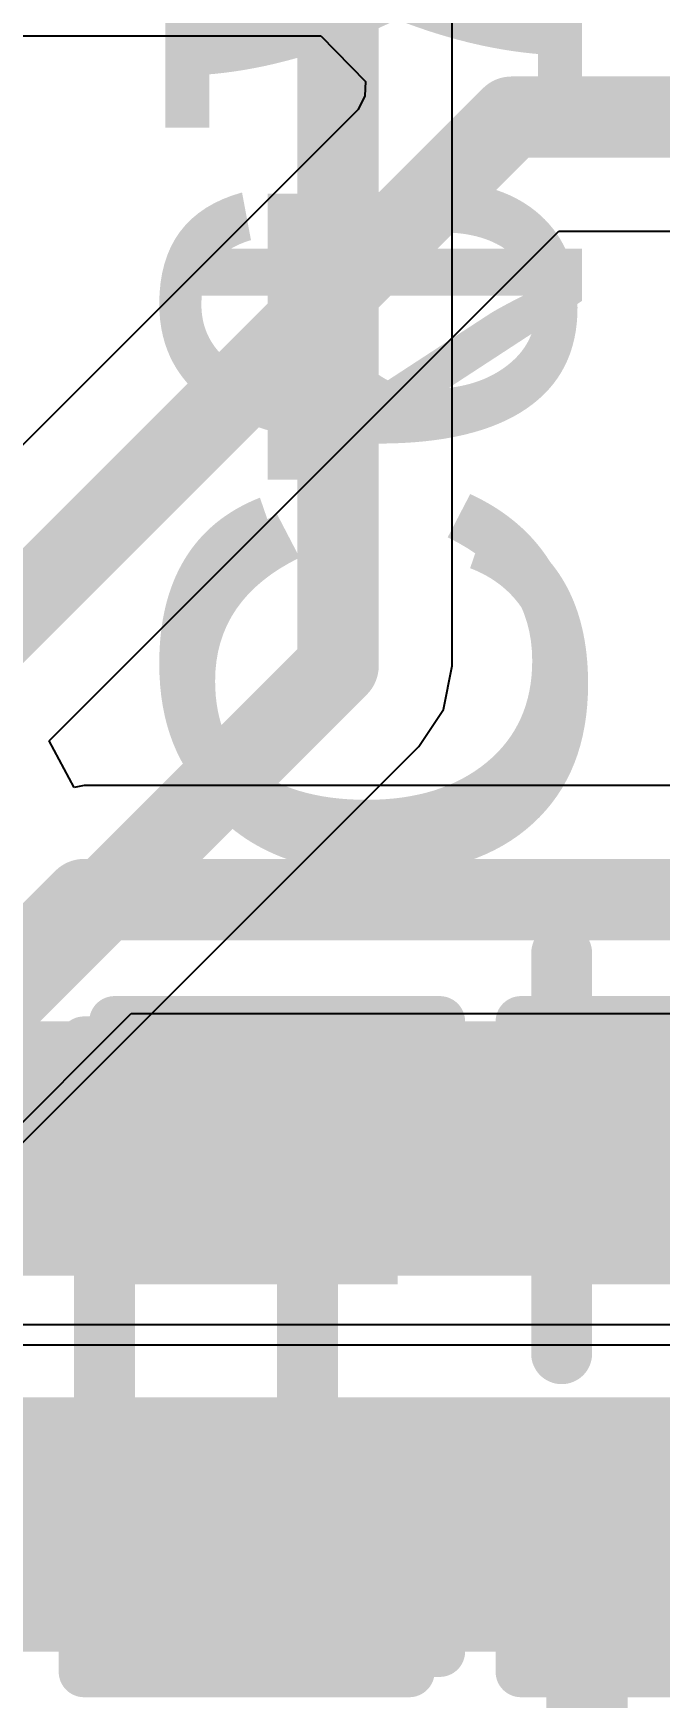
# Model space of a CAD drawing. Header units: inches. Extents: x -0.1 to 17.9, y -0.8 to 4.8.
# Drawn here: x 2.283 to 2.3447, y 3.0515 to 3.2152 of the extents above; entities that cross this region are included whole.
import ezdxf

# ---------------------------------------------------------------- set-up
doc = ezdxf.new("R2010")
doc.units = ezdxf.units.IN
doc.header["$MEASUREMENT"] = 0
for name, color, linetype in [('Bottom Layer 1', 5, 'Continuous'), ('Bottom Overlay', 54, 'Continuous'), ('Bottom Paste', 16, 'Continuous'), ('Bottom Solder', 6, 'Continuous'), ('GND+Signal', 16, 'Continuous'), ('Pad Holes', 156, 'Continuous'), ('PWR+Signal', 76, 'Continuous'), ('Top 3D Body', 56, 'Continuous'), ('Top Layer 1', 1, 'Continuous'), ('Top Overlay', 2, 'Continuous'), ('Top Paste', 8, 'Continuous'), ('Top Solder', 216, 'Continuous')]:
    doc.layers.add(name, color=color, linetype=linetype)
doc.styles.add('Arial', font='', dxfattribs={"height": 0.2})
doc.styles.get('Arial').set_extended_font_data('Arial')

# ---------------------------------------------------------------- blocks, each defined once
blk = doc.blocks.new('C___0402_B_12')
at = {"layer": 'Bottom Layer 1'}
for points in [[(-0.009500000000000001, 0.0124991), (-0.009499999999999998, -0.0125009), (-0.0275, -0.0125009), (-0.0275, 0.0124991)], [(0.0275, 0.0124991), (0.0275, -0.0125009), (0.009500000000000001, -0.0125009), (0.009499999999999998, 0.0124991)]]:
    blk.add_hatch(color=5, dxfattribs=at).paths.add_polyline_path(points)
at = {"layer": 'Bottom Paste'}
for points in [[(-0.009500000000000001, 0.0124991), (-0.009499999999999998, -0.0125009), (-0.0275, -0.0125009), (-0.0275, 0.0124991)], [(0.0275, 0.0124991), (0.0275, -0.0125009), (0.009500000000000001, -0.0125009), (0.009499999999999998, 0.0124991)]]:
    blk.add_hatch(color=16, dxfattribs=at).paths.add_polyline_path(points)
at = {"layer": 'Bottom Solder'}
for points in [[(-0.007137800000000001, 0.0148613), (-0.007137799999999999, -0.0148631), (-0.0298622, -0.0148631), (-0.0298622, 0.0148613)], [(0.0298622, 0.0148613), (0.0298622, -0.0148631), (0.007137800000000001, -0.0148631), (0.007137799999999999, 0.0148613)]]:
    blk.add_hatch(color=6, dxfattribs=at).paths.add_polyline_path(points)
at = {"layer": 'Bottom Overlay'}
for points in [[(-0.031, 0.0159991, 0.005, 0.005, 0), (-0.031, -0.0160009, 0.005, 0.005, 0)], [(-0.031, 0.0159991, 0.005, 0.005, 0), (-0.011, 0.0159991, 0.005, 0.005, 0)], [(0.011, 0.0159991, 0.005, 0.005, 0), (0.031, 0.0159991, 0.005, 0.005, 0)], [(0.031, 0.0159991, 0.005, 0.005, 0), (0.031, -0.0160009, 0.005, 0.005, 0)], [(-0.031, -0.0160009, 0.005, 0.005, 0), (-0.011, -0.0160009, 0.005, 0.005, 0)], [(0.011, -0.0160009, 0.005, 0.005, 0), (0.031, -0.0160009, 0.005, 0.005, 0)]]:
    blk.add_lwpolyline(points, format="xyseb", dxfattribs=at)
for points in [[(-0.03225, 0.0159991, 0.0025, 0.0025, 1), (-0.02975, 0.0159991, 0.0025, 0.0025, 1)], [(-0.03225, 0.0159991, 0.0025, 0.0025, 1), (-0.02975, 0.0159991, 0.0025, 0.0025, 1)], [(-0.01225, 0.0159991, 0.0025, 0.0025, 1), (-0.00975, 0.0159991, 0.0025, 0.0025, 1)], [(0.00975, 0.0159991, 0.0025, 0.0025, 1), (0.01225, 0.0159991, 0.0025, 0.0025, 1)], [(0.02975, 0.0159991, 0.0025, 0.0025, 1), (0.03225, 0.0159991, 0.0025, 0.0025, 1)], [(0.02975, 0.0159991, 0.0025, 0.0025, 1), (0.03225, 0.0159991, 0.0025, 0.0025, 1)], [(-0.03225, -0.0160009, 0.0025, 0.0025, 1), (-0.02975, -0.0160009, 0.0025, 0.0025, 1)], [(-0.03225, -0.0160009, 0.0025, 0.0025, 1), (-0.02975, -0.0160009, 0.0025, 0.0025, 1)], [(-0.01225, -0.0160009, 0.0025, 0.0025, 1), (-0.00975, -0.0160009, 0.0025, 0.0025, 1)], [(0.00975, -0.0160009, 0.0025, 0.0025, 1), (0.01225, -0.0160009, 0.0025, 0.0025, 1)], [(0.02975, -0.0160009, 0.0025, 0.0025, 1), (0.03225, -0.0160009, 0.0025, 0.0025, 1)], [(0.02975, -0.0160009, 0.0025, 0.0025, 1), (0.03225, -0.0160009, 0.0025, 0.0025, 1)]]:
    blk.add_lwpolyline(points, format="xyseb", close=True, dxfattribs=at)
blk = doc.blocks.new('C___0402_B_13')
at = {"layer": 'Bottom Layer 1'}
for points in [[(-0.009500000000000001, 0.0124991), (-0.009499999999999998, -0.0125009), (-0.0275, -0.0125009), (-0.0275, 0.0124991)], [(0.0275, 0.0124991), (0.0275, -0.0125009), (0.009500000000000001, -0.0125009), (0.009499999999999998, 0.0124991)]]:
    blk.add_hatch(color=5, dxfattribs=at).paths.add_polyline_path(points)
at = {"layer": 'Bottom Paste'}
for points in [[(-0.009500000000000001, 0.0124991), (-0.009499999999999998, -0.0125009), (-0.0275, -0.0125009), (-0.0275, 0.0124991)], [(0.0275, 0.0124991), (0.0275, -0.0125009), (0.009500000000000001, -0.0125009), (0.009499999999999998, 0.0124991)]]:
    blk.add_hatch(color=16, dxfattribs=at).paths.add_polyline_path(points)
at = {"layer": 'Bottom Solder'}
for points in [[(-0.007137800000000001, 0.0148613), (-0.007137799999999999, -0.0148631), (-0.0298622, -0.0148631), (-0.0298622, 0.0148613)], [(0.0298622, 0.0148613), (0.0298622, -0.0148631), (0.007137800000000001, -0.0148631), (0.007137799999999999, 0.0148613)]]:
    blk.add_hatch(color=6, dxfattribs=at).paths.add_polyline_path(points)
at = {"layer": 'Bottom Overlay'}
for points in [[(-0.031, 0.0159991, 0.005, 0.005, 0), (-0.031, -0.0160009, 0.005, 0.005, 0)], [(-0.031, 0.0159991, 0.005, 0.005, 0), (-0.011, 0.0159991, 0.005, 0.005, 0)], [(0.011, 0.0159991, 0.005, 0.005, 0), (0.031, 0.0159991, 0.005, 0.005, 0)], [(0.031, 0.0159991, 0.005, 0.005, 0), (0.031, -0.0160009, 0.005, 0.005, 0)], [(-0.031, -0.0160009, 0.005, 0.005, 0), (-0.011, -0.0160009, 0.005, 0.005, 0)], [(0.011, -0.0160009, 0.005, 0.005, 0), (0.031, -0.0160009, 0.005, 0.005, 0)]]:
    blk.add_lwpolyline(points, format="xyseb", dxfattribs=at)
for points in [[(-0.03225, 0.0159991, 0.0025, 0.0025, 1), (-0.02975, 0.0159991, 0.0025, 0.0025, 1)], [(-0.03225, 0.0159991, 0.0025, 0.0025, 1), (-0.02975, 0.0159991, 0.0025, 0.0025, 1)], [(-0.01225, 0.0159991, 0.0025, 0.0025, 1), (-0.00975, 0.0159991, 0.0025, 0.0025, 1)], [(0.00975, 0.0159991, 0.0025, 0.0025, 1), (0.01225, 0.0159991, 0.0025, 0.0025, 1)], [(0.02975, 0.0159991, 0.0025, 0.0025, 1), (0.03225, 0.0159991, 0.0025, 0.0025, 1)], [(0.02975, 0.0159991, 0.0025, 0.0025, 1), (0.03225, 0.0159991, 0.0025, 0.0025, 1)], [(-0.03225, -0.0160009, 0.0025, 0.0025, 1), (-0.02975, -0.0160009, 0.0025, 0.0025, 1)], [(-0.03225, -0.0160009, 0.0025, 0.0025, 1), (-0.02975, -0.0160009, 0.0025, 0.0025, 1)], [(-0.01225, -0.0160009, 0.0025, 0.0025, 1), (-0.00975, -0.0160009, 0.0025, 0.0025, 1)], [(0.00975, -0.0160009, 0.0025, 0.0025, 1), (0.01225, -0.0160009, 0.0025, 0.0025, 1)], [(0.02975, -0.0160009, 0.0025, 0.0025, 1), (0.03225, -0.0160009, 0.0025, 0.0025, 1)], [(0.02975, -0.0160009, 0.0025, 0.0025, 1), (0.03225, -0.0160009, 0.0025, 0.0025, 1)]]:
    blk.add_lwpolyline(points, format="xyseb", close=True, dxfattribs=at)
blk = doc.blocks.new('C___0402_32')
at = {"layer": 'Top Layer 1'}
for points in [[(-0.0275001, -0.0125005), (-0.0275001, 0.0124995), (-0.0095001, 0.0124995), (-0.009500100000000001, -0.0125005)], [(0.009499899999999999, -0.0125005), (0.009499900000000002, 0.0124995), (0.0274999, 0.0124995), (0.0274999, -0.0125005)]]:
    blk.add_hatch(color=1, dxfattribs=at).paths.add_polyline_path(points)
at = {"layer": 'Top Paste'}
for points in [[(-0.0275001, -0.0125005), (-0.0275001, 0.0124995), (-0.0095001, 0.0124995), (-0.009500100000000001, -0.0125005)], [(0.009499899999999999, -0.0125005), (0.009499900000000002, 0.0124995), (0.0274999, 0.0124995), (0.0274999, -0.0125005)]]:
    blk.add_hatch(color=8, dxfattribs=at).paths.add_polyline_path(points)
at = {"layer": 'Top Solder'}
for points in [[(-0.0298623, -0.0148627), (-0.0298623, 0.0148617), (-0.007137899999999998, 0.0148617), (-0.007137900000000002, -0.0148627)], [(0.007137699999999999, -0.0148627), (0.007137700000000001, 0.0148617), (0.0298621, 0.0148617), (0.0298621, -0.0148627)]]:
    blk.add_hatch(color=216, dxfattribs=at).paths.add_polyline_path(points)
at = {"layer": 'Top Overlay'}
for points in [[(-0.0310001, 0.0159995, 0.005, 0.005, 0), (-0.0310001, -0.0160005, 0.005, 0.005, 0)], [(-0.0310001, 0.0159995, 0.005, 0.005, 0), (-0.0110001, 0.0159995, 0.005, 0.005, 0)], [(0.0109999, 0.0159995, 0.005, 0.005, 0), (0.0309999, 0.0159995, 0.005, 0.005, 0)], [(0.0309999, 0.0159995, 0.005, 0.005, 0), (0.0309999, -0.0160005, 0.005, 0.005, 0)], [(-0.0310001, -0.0160005, 0.005, 0.005, 0), (-0.0110001, -0.0160005, 0.005, 0.005, 0)], [(0.0109999, -0.0160005, 0.005, 0.005, 0), (0.0309999, -0.0160005, 0.005, 0.005, 0)]]:
    blk.add_lwpolyline(points, format="xyseb", dxfattribs=at)
for points in [[(-0.0322501, 0.0159995, 0.0025, 0.0025, 1), (-0.0297501, 0.0159995, 0.0025, 0.0025, 1)], [(-0.0322501, 0.0159995, 0.0025, 0.0025, 1), (-0.0297501, 0.0159995, 0.0025, 0.0025, 1)], [(-0.0122501, 0.0159995, 0.0025, 0.0025, 1), (-0.0097501, 0.0159995, 0.0025, 0.0025, 1)], [(0.0097499, 0.0159995, 0.0025, 0.0025, 1), (0.0122499, 0.0159995, 0.0025, 0.0025, 1)], [(0.0297499, 0.0159995, 0.0025, 0.0025, 1), (0.0322499, 0.0159995, 0.0025, 0.0025, 1)], [(0.0297499, 0.0159995, 0.0025, 0.0025, 1), (0.0322499, 0.0159995, 0.0025, 0.0025, 1)], [(-0.0322501, -0.0160005, 0.0025, 0.0025, 1), (-0.0297501, -0.0160005, 0.0025, 0.0025, 1)], [(-0.0322501, -0.0160005, 0.0025, 0.0025, 1), (-0.0297501, -0.0160005, 0.0025, 0.0025, 1)], [(-0.0122501, -0.0160005, 0.0025, 0.0025, 1), (-0.0097501, -0.0160005, 0.0025, 0.0025, 1)], [(0.0097499, -0.0160005, 0.0025, 0.0025, 1), (0.0122499, -0.0160005, 0.0025, 0.0025, 1)], [(0.0297499, -0.0160005, 0.0025, 0.0025, 1), (0.0322499, -0.0160005, 0.0025, 0.0025, 1)], [(0.0297499, -0.0160005, 0.0025, 0.0025, 1), (0.0322499, -0.0160005, 0.0025, 0.0025, 1)]]:
    blk.add_lwpolyline(points, format="xyseb", close=True, dxfattribs=at)
blk = doc.blocks.new('C___0402_33')
at = {"layer": 'Top Layer 1'}
for points in [[(-0.0275, -0.012501), (-0.0275, 0.012499), (-0.009499999999999998, 0.012499), (-0.009500000000000001, -0.012501)], [(0.009499999999999998, -0.012501), (0.009500000000000001, 0.012499), (0.0275, 0.012499), (0.0275, -0.012501)]]:
    blk.add_hatch(color=1, dxfattribs=at).paths.add_polyline_path(points)
at = {"layer": 'Top Paste'}
for points in [[(-0.0275, -0.012501), (-0.0275, 0.012499), (-0.009499999999999998, 0.012499), (-0.009500000000000001, -0.012501)], [(0.009499999999999998, -0.012501), (0.009500000000000001, 0.012499), (0.0275, 0.012499), (0.0275, -0.012501)]]:
    blk.add_hatch(color=8, dxfattribs=at).paths.add_polyline_path(points)
at = {"layer": 'Top Solder'}
for points in [[(-0.0298622, -0.0148632), (-0.0298622, 0.0148612), (-0.007137799999999999, 0.0148612), (-0.007137800000000001, -0.0148632)], [(0.007137799999999999, -0.0148632), (0.007137800000000001, 0.0148612), (0.0298622, 0.0148612), (0.0298622, -0.0148632)]]:
    blk.add_hatch(color=216, dxfattribs=at).paths.add_polyline_path(points)
at = {"layer": 'Top Overlay'}
for points in [[(-0.031, 0.015999, 0.005, 0.005, 0), (-0.011, 0.015999, 0.005, 0.005, 0)], [(-0.031, 0.015999, 0.005, 0.005, 0), (-0.031, -0.016001, 0.005, 0.005, 0)], [(0.011, 0.015999, 0.005, 0.005, 0), (0.031, 0.015999, 0.005, 0.005, 0)], [(0.031, 0.015999, 0.005, 0.005, 0), (0.031, -0.016001, 0.005, 0.005, 0)], [(-0.031, -0.016001, 0.005, 0.005, 0), (-0.011, -0.016001, 0.005, 0.005, 0)], [(0.011, -0.016001, 0.005, 0.005, 0), (0.031, -0.016001, 0.005, 0.005, 0)]]:
    blk.add_lwpolyline(points, format="xyseb", dxfattribs=at)
for points in [[(-0.03225, 0.015999, 0.0025, 0.0025, 1), (-0.02975, 0.015999, 0.0025, 0.0025, 1)], [(-0.03225, 0.015999, 0.0025, 0.0025, 1), (-0.02975, 0.015999, 0.0025, 0.0025, 1)], [(-0.01225, 0.015999, 0.0025, 0.0025, 1), (-0.00975, 0.015999, 0.0025, 0.0025, 1)], [(0.00975, 0.015999, 0.0025, 0.0025, 1), (0.01225, 0.015999, 0.0025, 0.0025, 1)], [(0.02975, 0.015999, 0.0025, 0.0025, 1), (0.03225, 0.015999, 0.0025, 0.0025, 1)], [(0.02975, 0.015999, 0.0025, 0.0025, 1), (0.03225, 0.015999, 0.0025, 0.0025, 1)], [(-0.03225, -0.016001, 0.0025, 0.0025, 1), (-0.02975, -0.016001, 0.0025, 0.0025, 1)], [(-0.03225, -0.016001, 0.0025, 0.0025, 1), (-0.02975, -0.016001, 0.0025, 0.0025, 1)], [(-0.01225, -0.016001, 0.0025, 0.0025, 1), (-0.00975, -0.016001, 0.0025, 0.0025, 1)], [(0.00975, -0.016001, 0.0025, 0.0025, 1), (0.01225, -0.016001, 0.0025, 0.0025, 1)], [(0.02975, -0.016001, 0.0025, 0.0025, 1), (0.03225, -0.016001, 0.0025, 0.0025, 1)], [(0.02975, -0.016001, 0.0025, 0.0025, 1), (0.03225, -0.016001, 0.0025, 0.0025, 1)]]:
    blk.add_lwpolyline(points, format="xyseb", close=True, dxfattribs=at)

msp = doc.modelspace()

# ---------------------------------------------------------------- hatches: boundary and pattern name
at = {"layer": 'Bottom Layer 1'}
for points in [[(2.3630009, 3.118), (2.1820009, 3.118), (2.1820009, 3.095), (2.3630009, 3.095)], [(2.3630009, 3.081), (2.1820009, 3.081), (2.1820009, 3.058), (2.3630009, 3.058)]]:
    msp.add_hatch(color=5, dxfattribs=at).paths.add_polyline_path(points)
at = {"layer": 'Pad Holes'}
h = msp.add_hatch(color=7, dxfattribs=at)
edge = h.paths.add_edge_path()
edge.add_arc((2.335, 3.12469), 0.0015, 0, 360)
h = msp.add_hatch(color=7, dxfattribs=at)
edge = h.paths.add_edge_path()
edge.add_arc((2.29, 3.10469), 0.0015, 0, 360)
h = msp.add_hatch(color=7, dxfattribs=at)
edge = h.paths.add_edge_path()
edge.add_arc((2.31, 3.10469), 0.0015, 0, 360)
h = msp.add_hatch(color=7, dxfattribs=at)
edge = h.paths.add_edge_path()
edge.add_arc((2.335, 3.08531), 0.0015, 0, 360)
h = msp.add_hatch(color=7, dxfattribs=at)
edge = h.paths.add_edge_path()
edge.add_arc((2.29, 3.06531), 0.0015, 0, 360)
h = msp.add_hatch(color=7, dxfattribs=at)
edge = h.paths.add_edge_path()
edge.add_arc((2.31, 3.06531), 0.0015, 0, 360)
at = {"layer": 'Top 3D Body'}
h = msp.add_hatch(color=56, dxfattribs=at)
edge = h.paths.add_edge_path()
edge.add_arc((2.335, 3.12469), 0.0015, 0, 360)
h = msp.add_hatch(color=56, dxfattribs=at)
edge = h.paths.add_edge_path()
edge.add_arc((2.29, 3.10469), 0.0015, 0, 360)
h = msp.add_hatch(color=56, dxfattribs=at)
edge = h.paths.add_edge_path()
edge.add_arc((2.31, 3.10469), 0.0015, 0, 360)
h = msp.add_hatch(color=56, dxfattribs=at)
edge = h.paths.add_edge_path()
edge.add_arc((2.335, 3.08531), 0.0015, 0, 360)
h = msp.add_hatch(color=56, dxfattribs=at)
edge = h.paths.add_edge_path()
edge.add_arc((2.29, 3.06531), 0.0015, 0, 360)
h = msp.add_hatch(color=56, dxfattribs=at)
edge = h.paths.add_edge_path()
edge.add_arc((2.31, 3.06531), 0.0015, 0, 360)
at = {"layer": 'Top Layer 1'}
for points in [[(2.2450003, 3.093), (2.4049999, 3.093), (2.4049999, 3.116), (2.2450003, 3.116)], [(2.2450003, 3.056), (2.4049999, 3.056), (2.4049999, 3.079), (2.2450003, 3.079)]]:
    msp.add_hatch(color=1, dxfattribs=at).paths.add_polyline_path(points)

# ---------------------------------------------------------------- linework, layer by layer
at = {"layer": 'Bottom Layer 1'}
msp.add_line((2.3630009, 3.0881371), (2.1820009, 3.0881371), dxfattribs=at)
at = {"layer": 'GND+Signal'}
for p, q in [((2.3242155, 3.1530005), (2.3242155, 3.255)), ((2.3233618, 3.148708), (2.3242156, 3.153)), ((2.3242156, 3.153), (2.3242155, 3.1530005)), ((2.3209306, 3.1450694), (2.3233618, 3.148708)), ((2.2094282, 3.033567), (2.3209306, 3.1450694))]:
    msp.add_line(p, q, dxfattribs=at)
for points in [[(2.313, 3.153, 0.008, 0.008, 0), (2.313, 3.283, 0.008, 0.008, 0)], [(2.085, 2.925, 0.008, 0.008, 0), (2.313, 3.153, 0.008, 0.008, 0)]]:
    msp.add_lwpolyline(points, format="xyseb", dxfattribs=at)
msp.add_lwpolyline([(2.311, 3.153, 0.004, 0.004, 1), (2.315, 3.153, 0.004, 0.004, 1)], format="xyseb", close=True, dxfattribs=at)
msp.add_lwpolyline([(2.311, 3.153, 0.004, 0.004, 1), (2.315, 3.153, 0.004, 0.004, 1)], format="xyseb", close=True, dxfattribs=at)
at = {"layer": 'PWR+Signal'}
for p, q in [((1.7437028, 3.215), (2.3112861, 3.215)), ((2.3112861, 3.215), (2.3156894, 3.2105188)), ((2.3156894, 3.2105188), (2.3156415, 3.2091056)), ((2.3156415, 3.2091056), (2.3149577, 3.2077467)), ((2.3149577, 3.2077467), (2.1236041, 3.0163932)), ((2.2845631, 3.1456299), (2.3347177, 3.1957845)), ((2.3347177, 3.1957845), (2.4058702, 3.1957845)), ((2.2870261, 3.1410218), (2.2845631, 3.1456299)), ((2.288, 3.1412155), (2.2870261, 3.1410218)), ((2.4058702, 3.1412155), (2.288, 3.1412155)), ((2.1637353, 2.9898741), (2.2926456, 3.1187845)), ((2.2926456, 3.1187845), (2.4058702, 3.1187845))]:
    msp.add_line(p, q, dxfattribs=at)
for points in [[(2.1175198, 2.9944477, 0.008, 0.008, 0), (2.3300721, 3.207, 0.008, 0.008, 0)], [(2.3300721, 3.207, 0.008, 0.008, 0), (2.421, 3.207, 0.008, 0.008, 0)], [(2.1525198, 2.9945198, 0.008, 0.008, 0), (2.288, 3.13, 0.008, 0.008, 0)], [(2.288, 3.13, 0.008, 0.008, 0), (2.421, 3.13, 0.008, 0.008, 0)]]:
    msp.add_lwpolyline(points, format="xyseb", dxfattribs=at)
for points in [[(2.3280721, 3.207, 0.004, 0.004, 1), (2.3320721, 3.207, 0.004, 0.004, 1)], [(2.3280721, 3.207, 0.004, 0.004, 1), (2.3320721, 3.207, 0.004, 0.004, 1)], [(2.286, 3.13, 0.004, 0.004, 1), (2.29, 3.13, 0.004, 0.004, 1)], [(2.286, 3.13, 0.004, 0.004, 1), (2.29, 3.13, 0.004, 0.004, 1)]]:
    msp.add_lwpolyline(points, format="xyseb", close=True, dxfattribs=at)
at = {"layer": 'Top 3D Body'}
for points in [[(2.335, 3.08531, 0.006, 0.006, 0), (2.335, 3.12469, 0.006, 0.006, 0)], [(2.29, 3.06531, 0.006, 0.006, 0), (2.29, 3.10469, 0.006, 0.006, 0)], [(2.31, 3.06531, 0.006, 0.006, 0), (2.31, 3.10469, 0.006, 0.006, 0)]]:
    msp.add_lwpolyline(points, format="xyseb", dxfattribs=at)
for points in [[(2.3335, 3.12469, 0.003, 0.003, 1), (2.3365, 3.12469, 0.003, 0.003, 1)], [(2.2885, 3.10469, 0.003, 0.003, 1), (2.2915, 3.10469, 0.003, 0.003, 1)], [(2.3085, 3.10469, 0.003, 0.003, 1), (2.3115, 3.10469, 0.003, 0.003, 1)], [(2.3335, 3.08531, 0.003, 0.003, 1), (2.3365, 3.08531, 0.003, 0.003, 1)], [(2.2885, 3.06531, 0.003, 0.003, 1), (2.2915, 3.06531, 0.003, 0.003, 1)], [(2.3085, 3.06531, 0.003, 0.003, 1), (2.3115, 3.06531, 0.003, 0.003, 1)]]:
    msp.add_lwpolyline(points, format="xyseb", close=True, dxfattribs=at)
at = {"layer": 'Top Layer 1'}
msp.add_line((2.405, 3.0861371), (2.2450003, 3.0861371), dxfattribs=at)
for points in [[(2.3250001, 3.0675, 0.008, 0.008, 0), (2.3374808, 3.0675, 0.008, 0.008, 0)], [(2.3374808, 3.0675, 0.008, 0.008, 0), (2.3374809, 3.0674999, 0.008, 0.008, 0)], [(2.3374809, 3.0104484, 0.008, 0.008, 0), (2.3374809, 3.0674999, 0.008, 0.008, 0)]]:
    msp.add_lwpolyline(points, format="xyseb", dxfattribs=at)
for points in [[(2.3230001, 3.0675, 0.004, 0.004, 1), (2.3270001, 3.0675, 0.004, 0.004, 1)], [(2.3354808, 3.0675, 0.004, 0.004, 1), (2.3394808, 3.0675, 0.004, 0.004, 1)], [(2.3354808, 3.0675, 0.004, 0.004, 1), (2.3394808, 3.0675, 0.004, 0.004, 1)], [(2.3354809, 3.0674999, 0.004, 0.004, 1), (2.3394809, 3.0674999, 0.004, 0.004, 1)], [(2.3354809, 3.0674999, 0.004, 0.004, 1), (2.3394809, 3.0674999, 0.004, 0.004, 1)]]:
    msp.add_lwpolyline(points, format="xyseb", close=True, dxfattribs=at)

# ---------------------------------------------------------------- block references
at = {"rotation": 90}
for name, p in [('C___0402_B_13', (2.307, 3.087)), ('C___0402_B_12', (2.347, 3.087)), ('C___0402_33', (2.3039992, 3.085)), ('C___0402_32', (2.3469996, 3.0850001))]:
    msp.add_blockref(name, p, dxfattribs=at)

# ---------------------------------------------------------------- texts
at = {"layer": 'Bottom Overlay', "style": 'Arial', "text_generation_flag": 2}
msp.add_text('C47', height=0.04, rotation=270, dxfattribs=at).set_placement((2.2970065, 3.1296839))
at = {"layer": 'Top Overlay', "style": 'Arial'}
msp.add_text('C67', height=0.04, rotation=90, dxfattribs=at).set_placement((2.3359935, 3.1316839))

doc.saveas('drawing.dxf')
